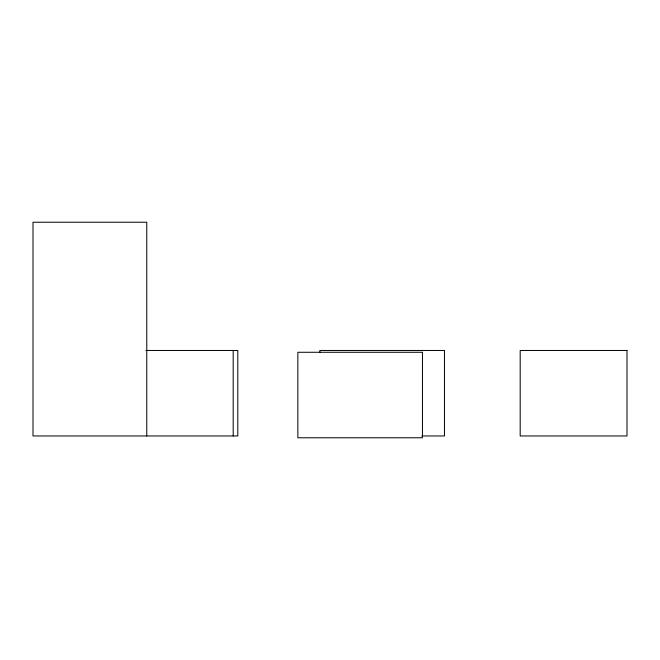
<?xml version="1.0" encoding="UTF-8"?>
<svg xmlns="http://www.w3.org/2000/svg" width="660" height="660" viewBox="0 0 660 660"><rect width="100%" height="100%" fill="white"/><g stroke="black" fill="none" stroke-linecap="round" stroke-linejoin="round"><path stroke-width="0.99" d="M145.893 350.468L237.798 350.468L237.798 435.963L33 435.963L33 222.23L146.776 222.23L146.776 435.963M421.822 435.963L444.469 435.963L444.469 350.468L319.877 350.468L319.877 352.531M233.195 350.468L233.195 435.963M627 350.468L520.187 350.468L520.187 435.963L627 435.963L627 350.468M422.449 352.275L297.858 352.275L297.858 437.77L422.449 437.77L422.449 352.275"/></g></svg>
